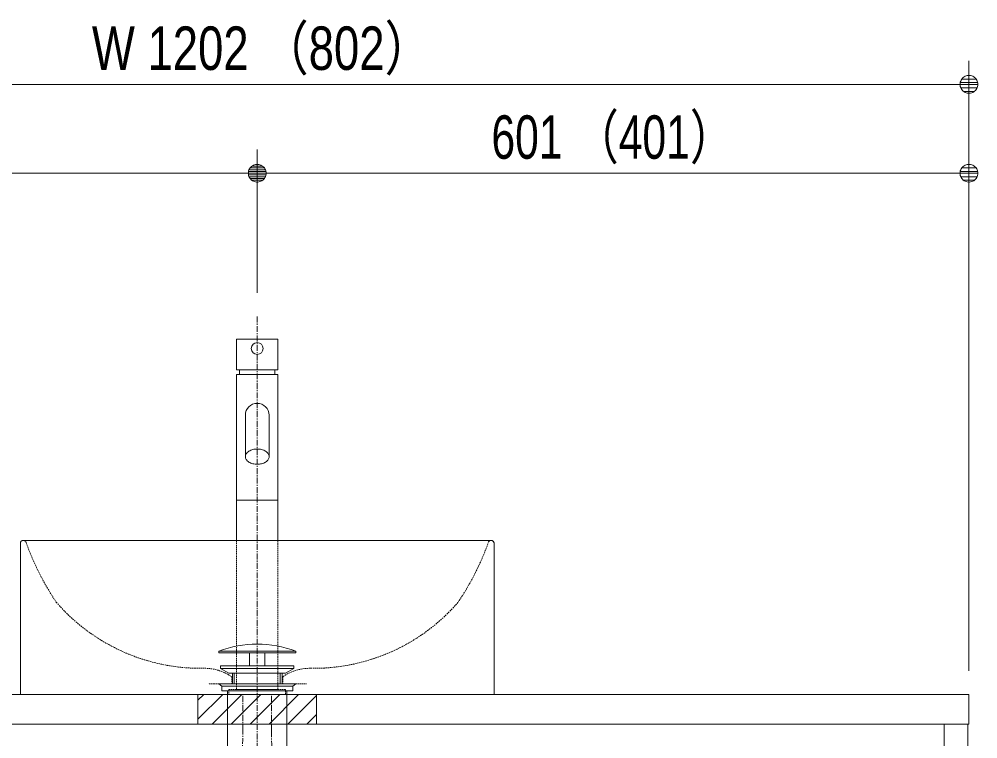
# Model space of a CAD drawing. Units: millimetres, scale not verified. Extents: x -6062 to 6062, y -3045 to 3045.
# Drawn here: x -4924 to -4114, y -1418 to -810 of the extents above; entities that cross this region are included whole.
import ezdxf
from ezdxf.enums import TextEntityAlignment as Align

# ---------------------------------------------------------------- set-up
doc = ezdxf.new("R2010")
doc.units = ezdxf.units.MM
doc.header["$LTSCALE"] = 20
doc.linetypes.add('CHAIN1', pattern=[8, 5, -1, 1, -1])
doc.linetypes.add('DASHED1', pattern=[1.8, 1.2, -0.6])
for name, color, linetype, lineweight in [('0-1_5ボウル・キャビネット', 7, 'Continuous', 9), ('0-3_2寸法-1', 7, 'Continuous', 9), ('0-4_0', 7, 'Continuous', 9), ('0-6_4給排水', 7, 'Continuous', 9)]:
    doc.layers.add(name, color=color, linetype=linetype, lineweight=lineweight)
doc.styles.add('ＭＳ Ｐゴシック', font='')
doc.styles.get('ＭＳ Ｐゴシック').set_extended_font_data('MS PGothic')

# ---------------------------------------------------------------- blocks, each defined once
blk = doc.blocks.new('グループ-5')
at = {"layer": '0-1_5ボウル・キャビネット'}
blk.add_line((-54750, -25000), (-62650, -25000), dxfattribs=at)
blk.add_lwpolyline([(-62700, -25050), (-62700, -27600), (-54700, -27600), (-54700, -25050)], dxfattribs=at)
at = {"layer": '0-1_5ボウル・キャビネット', "linetype": 'DASHED1'}
for points in [[(-59188.2, -27266.4), (-59130, -27300), (-59130, -27420), (-59530, -27420)], [(-58211.8, -27266.4), (-58270, -27300), (-58270, -27420), (-57870, -27420)]]:
    blk.add_lwpolyline(points, dxfattribs=at)
at = {"layer": '0-1_5ボウル・キャビネット'}
for centre, start, end in [((-62650, -25050), 90, 180), ((-54750, -25050), 0, 90)]:
    blk.add_arc(centre, 50, start, end, dxfattribs=at)
at = {"layer": '0-1_5ボウル・キャビネット', "linetype": 'DASHED1'}
for centre, radius, start, end in [((-62650, -25050), 50, 95.01793, 180), ((-62650, -25050), 50, 10.03587, 95.01793), ((-58354.9, -23517.3), 4511.1, 199.7447, 214.04184), ((-59045.1, -23517.3), 4511.1, 325.95816, 340.2553), ((-54750, -25050), 50, 84.98207, 169.96413), ((-54750, -25050), 50, 0, 84.98207), ((-59711.7, -23998.5), 3138.3, 220.64362, 233.64116), ((-57688.3, -23998.5), 3138.3, 306.35884, 319.35638), ((-59651.4, -23933.3), 3226.5, 233.46537, 248.85478), ((-57748.6, -23933.3), 3226.5, 291.14522, 306.53463), ((-59651.7, -23933.8), 3225.9, 248.8564, 270.90421), ((-57748.3, -23933.8), 3225.9, 269.09579, 291.1436), ((-59588.2, -27959.2), 800, 60, 90.90421), ((-57811.8, -27959.2), 800, 89.09579, 120)]:
    blk.add_arc(centre, radius, start, end, dxfattribs=at)
blk = doc.blocks.new('_Dot')
at = {"layer": '0-4_0'}
for p, q in [((-10, 0), (-20, 0)), ((9.78, 2), (-9.78, 2)), ((7.99, 6), (-7.99, 6)), ((9.16, -3.98), (-9.16, -3.98)), ((6, -7.98), (-6, -7.98))]:
    blk.add_line(p, q, dxfattribs=at)
for points in [[(10, 0), (9.92, 1.25), (9.69, 2.49), (9.3, 3.68), (8.76, 4.82), (8.09, 5.88), (7.29, 6.85), (6.37, 7.71), (5.36, 8.44), (4.26, 9.05), (3.09, 9.51), (1.87, 9.82), (0.63, 9.98), (-0.63, 9.98), (-1.87, 9.82), (-3.09, 9.51), (-4.26, 9.05), (-5.36, 8.44), (-6.37, 7.71), (-7.29, 6.85), (-8.09, 5.88), (-8.76, 4.82), (-9.3, 3.68), (-9.69, 2.49), (-9.92, 1.25), (-10, 0), (0, 0)], [(-10, 0), (-9.92, -1.25), (-9.69, -2.49), (-9.3, -3.68), (-8.76, -4.82), (-8.09, -5.88), (-7.29, -6.85), (-6.37, -7.71), (-5.36, -8.44), (-4.26, -9.05), (-3.09, -9.51), (-1.87, -9.82), (-0.63, -9.98), (0.63, -9.98), (1.87, -9.82), (3.09, -9.51), (4.26, -9.05), (5.36, -8.44), (6.37, -7.71), (7.29, -6.85), (8.09, -5.88), (8.76, -4.82), (9.3, -3.68), (9.69, -2.49), (9.92, -1.25), (10, 0), (0, 0)]]:
    blk.add_lwpolyline(points, close=True, dxfattribs=at)
blk = doc.blocks.new('グループ-14')
at = {"layer": '0-6_4給排水', "linetype": 'CHAIN1'}
blk.add_line((-58700, -21220), (-58700, -42300), dxfattribs=at)
at = {"layer": '0-6_4給排水'}
for p, q in [((-59120, -27240), (-59120, -27420)), ((-59090, -27240), (-59090, -27420)), ((-58310, -27240), (-58310, -27420)), ((-58280, -27240), (-58280, -27420))]:
    blk.add_line(p, q, dxfattribs=at)
for points in [[(-59350, -26870), (-58050, -26870), (-58050, -26900), (-59350, -26900)], [(-58830, -26900), (-58570, -26900), (-58570, -27120), (-58830, -27120)], [(-59320, -27120), (-58080, -27120), (-58080, -27160), (-59320, -27160)], [(-59181.3, -27240), (-59320, -27160), (-58080, -27160), (-58220.2, -27240)], [(-59300, -27460), (-59350, -27420), (-58050, -27420), (-58100, -27460)], [(-59300, -27460), (-58100, -27460), (-58100, -27540), (-59300, -27540)], [(-59200, -27540), (-58200, -27540), (-58200, -28620), (-59200, -28620)]]:
    blk.add_lwpolyline(points, close=True, dxfattribs=at)
blk.add_arc((-58700, -28570.4), 1820.4, 69.08018, 110.91982, dxfattribs=at)
blk = doc.blocks.new('グループ-16')
at = {"layer": '0-6_4給排水'}
for p, q in [((-59000, -22120), (-59000, -22200)), ((-58400, -22120), (-58400, -22200)), ((-58350, -24320), (-59050, -24320))]:
    blk.add_line(p, q, dxfattribs=at)
blk.add_lwpolyline([(-59050, -21600), (-59050, -22120), (-58350, -22120), (-58350, -21600)], close=True, dxfattribs=at)
for points in [[(-58350, -25000), (-58350, -22200), (-59050, -22200), (-59050, -25000)], [(-58900, -22885.7), (-58900, -23585.7), (-58899.2, -23597.3), (-58896.7, -23609.1), (-58892.3, -23621.1), (-58886, -23633), (-58877.7, -23644.8), (-58867.4, -23656.1), (-58855.3, -23666.8), (-58841.4, -23676.6), (-58826.1, -23685.5), (-58809.4, -23693.3)], [(-58809.4, -23693.3), (-58791.9, -23699.9), (-58773.6, -23705.3), (-58755, -23709.3), (-58736.4, -23712.1), (-58718, -23713.8), (-58700, -23714.3), (-58682, -23713.8), (-58663.6, -23712.1), (-58645, -23709.3), (-58626.4, -23705.3), (-58608.1, -23699.9), (-58590.6, -23693.3), (-58573.9, -23685.5), (-58558.6, -23676.6), (-58544.7, -23666.8), (-58532.6, -23656.1), (-58522.3, -23644.8), (-58514, -23633), (-58507.7, -23621.1), (-58503.3, -23609.1), (-58500.8, -23597.3), (-58500, -23585.7), (-58500, -22885.7)], [(-58500, -23585.7), (-58500.8, -23574.2), (-58503.3, -23562.3), (-58507.7, -23550.3), (-58514, -23538.4), (-58522.3, -23526.7), (-58532.6, -23515.4), (-58544.7, -23504.7), (-58558.6, -23494.8), (-58573.9, -23485.9), (-58590.6, -23478.1), (-58608.1, -23471.5), (-58626.4, -23466.2), (-58645, -23462.1), (-58663.6, -23459.3), (-58682, -23457.7), (-58700, -23457.2), (-58718, -23457.7), (-58736.4, -23459.3), (-58755, -23462.1), (-58773.6, -23466.2), (-58791.9, -23471.5), (-58809.4, -23478.1), (-58826.1, -23485.9), (-58841.4, -23494.8), (-58855.3, -23504.7), (-58867.4, -23515.4), (-58877.7, -23526.7), (-58886, -23538.4), (-58892.3, -23550.3), (-58896.7, -23562.3), (-58899.2, -23574.2), (-58900, -23585.7)]]:
    blk.add_lwpolyline(points, dxfattribs=at)
at = {"layer": '0-6_4給排水', "linetype": 'DASHED1'}
blk.add_lwpolyline([(-59050, -25000), (-59050, -27520), (-58350, -27520), (-58350, -25000)], dxfattribs=at)
blk.add_lwpolyline([(-59180, -27520), (-59180, -27600), (-58220, -27600), (-58220, -27520)], close=True, dxfattribs=at)
at = {"layer": '0-6_4給排水', "linetype": 'CHAIN1'}
for points in [[(-58940, -28221.9), (-58940, -28204.1), (-58940, -27600)], [(-58460, -28221.9), (-58460, -28204.1), (-58460, -27600)]]:
    blk.add_lwpolyline(points, dxfattribs=at)
at = {"layer": '0-6_4給排水'}
blk.add_circle((-58700, -21760), 100, dxfattribs=at)
for start, end in [(90, 180), (0, 90)]:
    blk.add_arc((-58700, -22885.7), 200, start, end, dxfattribs=at)
at = {"layer": '0-6_4給排水', "linetype": 'CHAIN1'}
for centre, start, end in [((-62786, -28221.9), 325.808, 0), ((-54614, -28221.9), 180, 214.192)]:
    blk.add_arc(centre, 3846, start, end, dxfattribs=at)
blk = doc.blocks.new('グループ-40')
at = {"layer": '0-1_5ボウル・キャビネット'}
blk.add_lwpolyline([(-70720, -27600), (-46680, -27600), (-46680, -28100), (-70720, -28100)], close=True, dxfattribs=at)
blk.add_lwpolyline([(-47100, -28600), (-47100, -28100), (-46700, -28100), (-46700, -41360), (-46740, -41400), (-47060, -41400), (-47100, -41360), (-47100, -40600)], dxfattribs=at)
blk = doc.blocks.new('グループ-42')
at = {"layer": '0-1_5ボウル・キャビネット'}
blk.add_blockref('グループ-40', (0, 0), dxfattribs=at)

msp = doc.modelspace()

# ---------------------------------------------------------------- linework, layer by layer
at = {"layer": '0-1_5ボウル・キャビネット'}
for p, q in [((-4772.5, -1385), (-4767.5, -1380)), ((-4772.5, -1401), (-4751.5, -1380)), ((-4760.5, -1405), (-4735.5, -1380)), ((-4744.5, -1405), (-4719.5, -1380)), ((-4728.5, -1405), (-4703.5, -1380)), ((-4712.5, -1405), (-4687.5, -1380)), ((-4696.5, -1405), (-4672.5, -1381)), ((-4680.5, -1405), (-4672.5, -1397))]:
    msp.add_line(p, q, dxfattribs=at)
msp.add_lwpolyline([(-4772.5, -1405), (-4772.5, -1380), (-4672.5, -1380), (-4672.5, -1405)], close=True, dxfattribs=at)
at = {"layer": '0-1_5ボウル・キャビネット', "linetype": 'DASHED1'}
msp.add_lwpolyline([(-4772.5, -1405), (-4772.5, -1380), (-4672.5, -1380), (-4672.5, -1405)], dxfattribs=at)
at = {"layer": '0-3_2寸法-1'}
for p, q in [((-4121.5, -920), (-4121.5, -845)), ((-4136.51, -865), (-5308.49, -865)), ((-4722.5, -1041), (-4722.5, -920)), ((-4722.5, -1041), (-4722.5, -920)), ((-4121.5, -1360), (-4121.5, -920)), ((-5308.49, -940), (-4737.51, -940)), ((-4136.51, -940), (-4707.49, -940))]:
    msp.add_line(p, q, dxfattribs=at)

# ---------------------------------------------------------------- block references
at = {"layer": '0-1_5ボウル・キャビネット', "xscale": 0.05, "yscale": 0.05}
for name in ['グループ-5', 'グループ-42']:
    msp.add_blockref(name, (-1787.5, 0), dxfattribs=at)
at = {"layer": '0-3_2寸法-1', "xscale": 0.7503418, "yscale": 0.7503418}
for p in [(-4121.5, -865), (-4722.5, -940), (-4121.5, -940)]:
    msp.add_blockref('_Dot', p, dxfattribs=at)
at = {"layer": '0-3_2寸法-1', "xscale": 0.7503418, "yscale": 0.7503418, "rotation": 180}
msp.add_blockref('_Dot', (-4722.5, -940), dxfattribs=at)
at = {"layer": '0-6_4給排水', "xscale": 0.05, "yscale": 0.05}
for name in ['グループ-14', 'グループ-16']:
    msp.add_blockref(name, (-1787.5, 0), dxfattribs=at)

# ---------------------------------------------------------------- texts
at = {"layer": '0-3_2寸法-1', "style": 'ＭＳ Ｐゴシック'}
for s, height, width, p in [('W 1202 （802）', 36.69, 0.8, (-4862.07, -863.81)), ('601 （401）', 36.66, 0.75, (-4524.7, -938.81))]:
    msp.add_text(s, height=height, dxfattribs=dict(at, width=width)).set_placement(p, align=Align.BOTTOM_LEFT)

doc.saveas('drawing.dxf')
